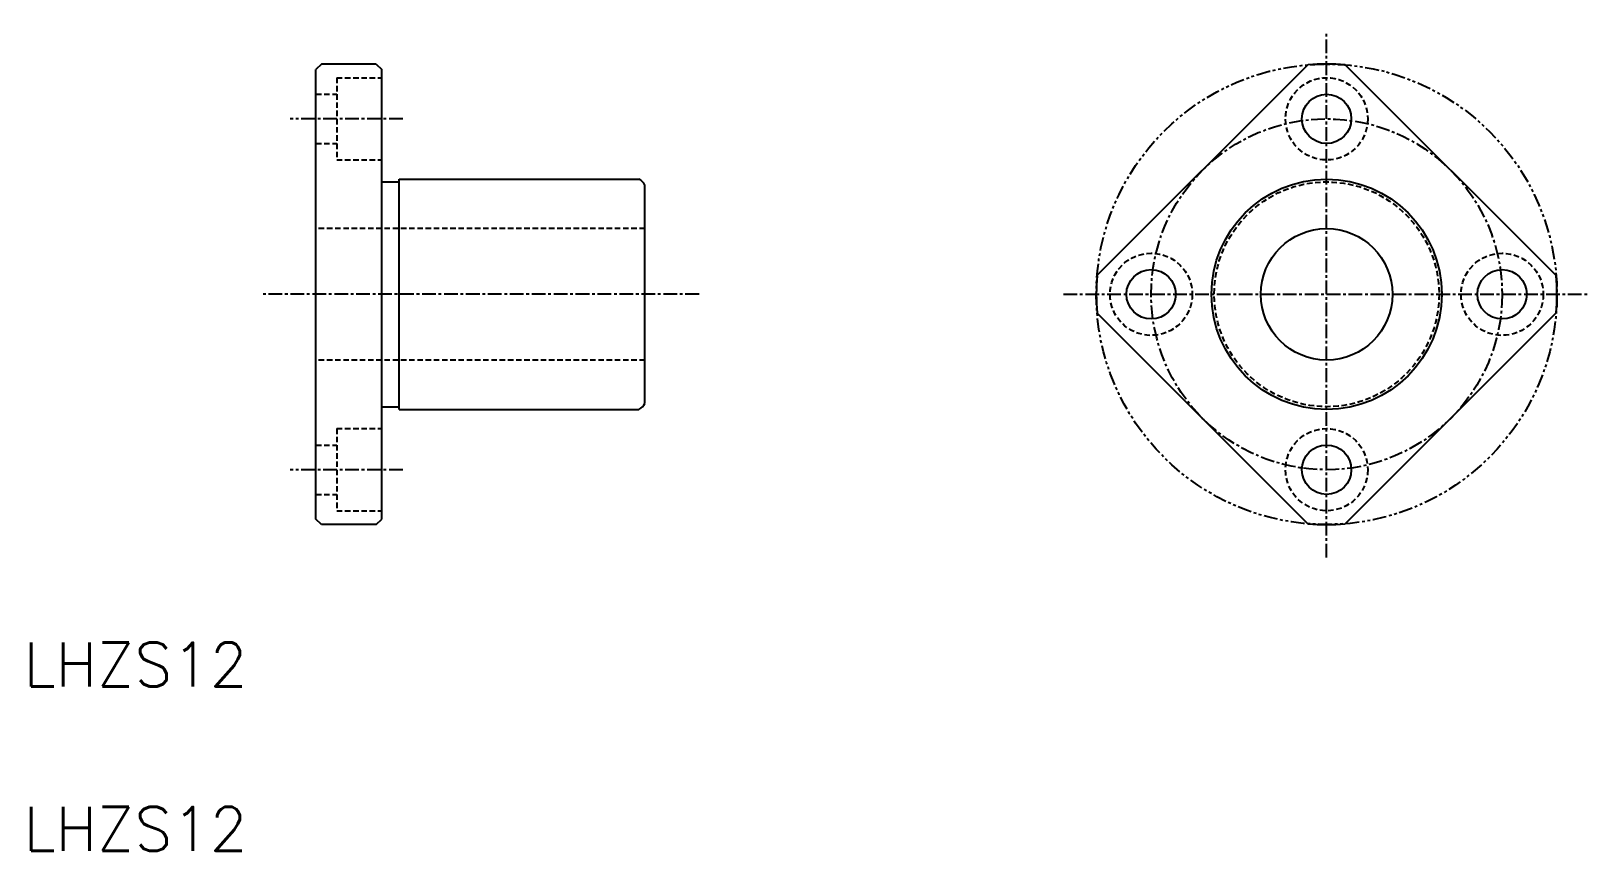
# Model space of a CAD drawing. Extents: x 229 to 371, y 129 to 203.
import ezdxf

# ---------------------------------------------------------------- set-up
doc = ezdxf.new("R2010")
doc.units = 0
for name, pattern in [('CENTER', [2, 1.25, -0.25, 0.25, -0.25]), ('DASHED', [0.75, 0.5, -0.25]), ('PHANTOM', [2.5, 1.25, -0.25, 0.25, -0.25, 0.25, -0.25])]:
    doc.linetypes.add(name, pattern=pattern)
doc.layers.get('0').update_dxf_attribs({"linetype": 'CONTINUOUS'})
doc.layers.add('CENTER', color=1, linetype='CENTER')
doc.styles.get("Standard").update_dxf_attribs({"font": 'txt.shx', "bigfont": 'bigfont.shx'})

msp = doc.modelspace()

# ---------------------------------------------------------------- linework, layer by layer
at = {"color": 7, "linetype": 'CONTINUOUS'}
for p, q in [((255.01, 200.4), (254.51, 199.9)), ((260.01, 200.4), (255.01, 200.4)), ((260.01, 200.4), (260.51, 199.9)), ((254.51, 158.9), (254.51, 199.9)), ((260.51, 158.9), (260.51, 199.9)), ((344.96, 200.33), (325.72, 181.1)), ((367.59, 181.1), (348.35, 200.33)), ((260.51, 189.65), (262.11, 189.65)), ((262.11, 189.9), (283.96, 189.9)), ((262.11, 168.9), (262.11, 189.9)), ((284.51, 169.44), (284.51, 189.36)), ((344.96, 158.47), (325.72, 177.7)), ((367.59, 177.7), (348.35, 158.47)), ((260.51, 169.15), (262.11, 169.15)), ((262.11, 168.9), (283.96, 168.9)), ((266.13, 168.9), (266.13, 168.9)), ((271.76, 168.9), (271.76, 168.9)), ((255.01, 158.4), (254.51, 158.9)), ((260.01, 158.4), (255.01, 158.4)), ((260.01, 158.4), (260.51, 158.9))]:
    msp.add_line(p, q, dxfattribs=at)
at = {"color": 3, "linetype": 'DASHED'}
for p, q in [((256.41, 199.15), (256.41, 191.65)), ((256.41, 199.15), (260.51, 199.15)), ((254.51, 197.65), (256.41, 197.65)), ((254.51, 193.15), (256.41, 193.15)), ((256.41, 191.65), (260.51, 191.65)), ((284.51, 185.4), (254.51, 185.4)), ((284.51, 173.4), (254.51, 173.4)), ((256.41, 167.15), (256.41, 159.65)), ((256.41, 167.15), (260.51, 167.15)), ((254.51, 165.65), (256.41, 165.65)), ((254.51, 161.15), (256.41, 161.15)), ((256.41, 159.65), (260.51, 159.65))]:
    msp.add_line(p, q, dxfattribs=at)
at = {"color": 3, "linetype": 'PHANTOM'}
msp.add_circle((346.66, 179.4), 21, dxfattribs=at)
at = {"color": 7, "linetype": 'DASHED'}
for centre in [(346.66, 195.4), (330.66, 179.4), (362.66, 179.4), (346.66, 163.4)]:
    msp.add_circle(centre, 3.75, dxfattribs=at)
at = {"color": 7, "linetype": 'CONTINUOUS'}
for centre, radius in [((346.66, 195.4), 2.25), ((346.66, 179.4), 10.5), ((346.66, 179.4), 6), ((330.66, 179.4), 2.25), ((362.66, 179.4), 2.25), ((346.66, 163.4), 2.25)]:
    msp.add_circle(centre, radius, dxfattribs=at)
at = {"color": 3, "linetype": 'DASHED'}
msp.add_circle((346.66, 179.4), 10.25, dxfattribs=at)
at = {"color": 7, "linetype": 'CONTINUOUS'}
for centre, radius, start, end in [((346.66, 179.4), 21, 85.3676, 94.6324), ((283.36, 188.75), 1.3, 27.7958, 62.2042), ((346.66, 179.4), 21, 175.3676, 184.6324), ((346.66, 179.4), 21, 355.3676, 4.6324), ((283.36, 170.05), 1.3, 297.7958, 332.2042), ((346.66, 179.4), 21, 265.3676, 274.6324)]:
    msp.add_arc(centre, radius, start, end, dxfattribs=at)
at = {"layer": 'CENTER', "color": 1, "linetype": 'CENTER'}
for p, q in [((346.66, 155.4), (346.66, 203.4)), ((262.43, 195.4), (252.16, 195.4)), ((289.44, 179.4), (249.61, 179.4)), ((322.66, 179.4), (370.66, 179.4)), ((262.43, 163.4), (252.16, 163.4))]:
    msp.add_line(p, q, dxfattribs=at)
msp.add_circle((346.66, 179.4), 16, dxfattribs=at)

# ---------------------------------------------------------------- texts
at = {"color": 7, "linetype": 'CONTINUOUS'}
for p in [(227.86, 143.64), (227.86, 128.64)]:
    msp.add_text('LHZS12', height=4, dxfattribs=at).set_placement(p)

doc.saveas('drawing.dxf')
